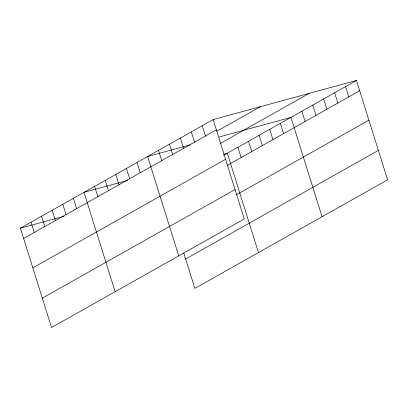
<?xml version="1.0" encoding="UTF-8"?>
<svg xmlns="http://www.w3.org/2000/svg" width="408" height="408" viewBox="0 0 408 408"><rect width="100%" height="100%" fill="white"/><g stroke="black" fill="none" stroke-linecap="round" stroke-linejoin="round"><path stroke-width="0.61" d="M213.144 119.59L244.28 218.948L51.535 327.542L20.4 228.184L213.144 119.59L356.465 80.458L387.6 179.816L194.856 288.41L183.748 252.96M23.623 238.471L216.368 129.877M216.75 131.289L260.437 106.677M220.315 143.432L309.167 93.371M223.615 155.31L356.465 80.458M32.834 267.862L225.578 159.273M227.368 165.301L359.688 90.749M42.325 298.146L235.069 189.552M236.579 194.692L368.898 120.141M185.645 259.019L378.389 150.424M190.057 144.922L147.609 156.509L178.745 255.867M219.269 136.945L290.93 117.382L322.065 216.74M127.663 180.428L84.007 192.346L115.143 291.705M223.686 154.209L227.327 153.219L258.463 252.578M20.4 228.184L64.056 216.26M345.54 86.613L348.764 96.905M334.621 92.769L337.844 103.056M323.697 98.92L326.92 109.211M312.773 105.075L316.001 115.362M301.854 111.226L305.077 121.518M280.332 123.354L283.555 133.645M269.729 129.326L272.952 139.618M259.126 135.298L262.354 145.59M248.528 141.27L251.751 151.562M237.925 147.247L241.148 157.534M202.22 125.741L205.443 136.032M191.301 131.896L194.524 142.183M180.377 138.047L183.6 148.339M169.453 144.203L172.681 154.494M158.534 150.358L161.757 160.645M137.011 162.481L140.235 172.773M126.409 168.453L129.632 178.745M115.806 174.43L119.034 184.717M105.208 180.402L108.431 190.689M94.605 186.374L97.828 196.661M73.404 198.319L76.627 208.61M62.801 204.291L66.03 214.583M52.204 210.263L55.427 220.555M41.601 216.235L44.824 226.527M31.003 222.207L34.226 232.499"/></g></svg>
